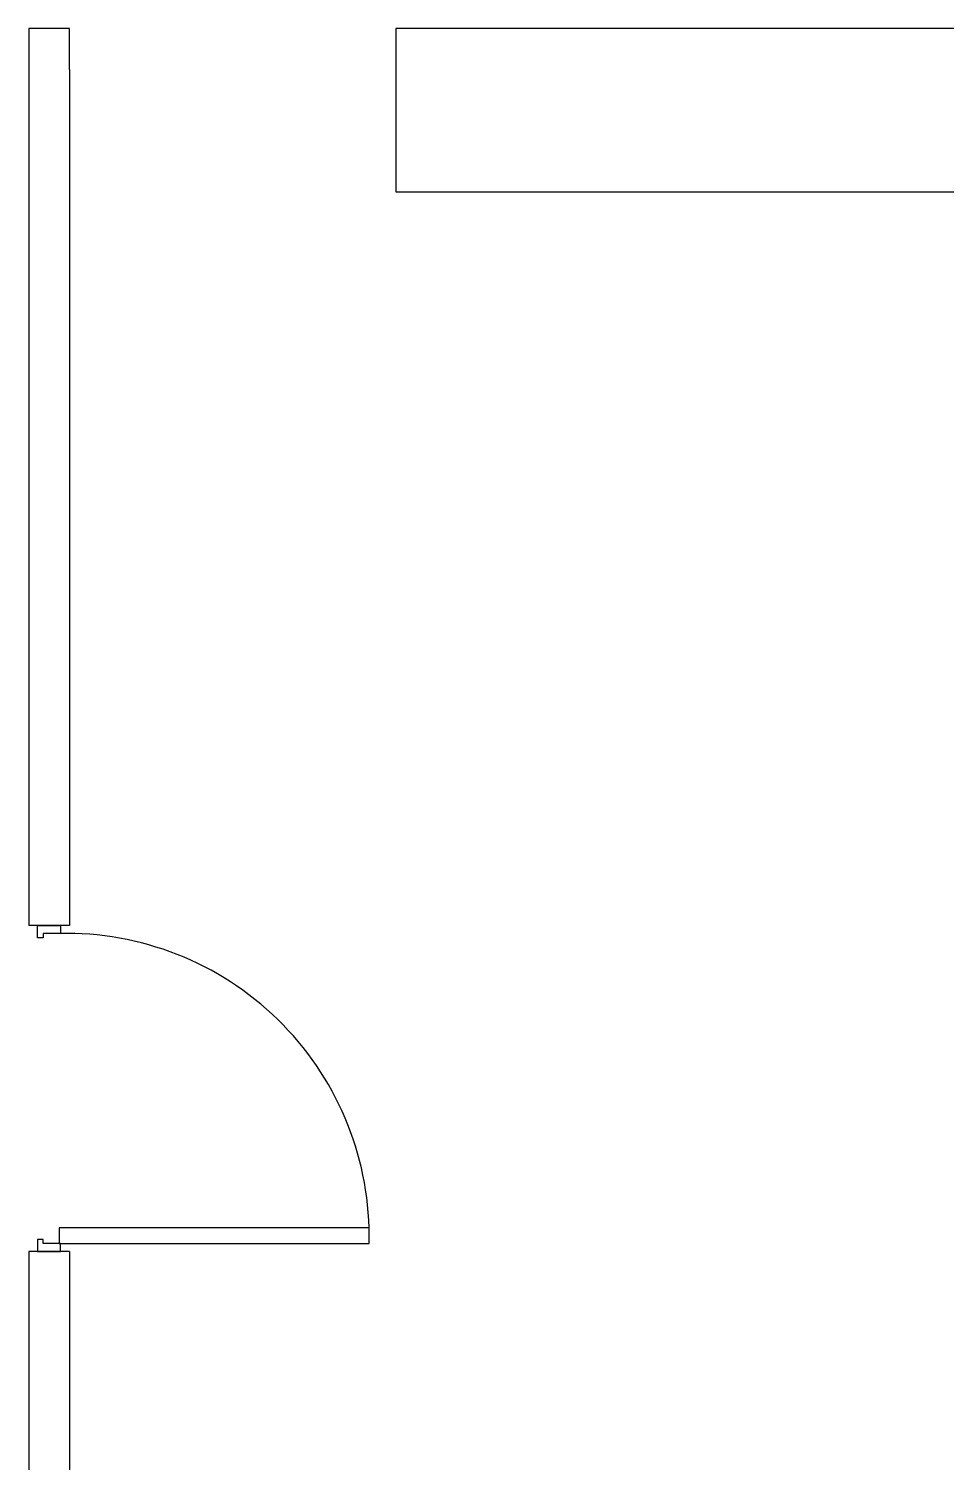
# Model space of a CAD drawing. Header units: centimetres. Extents: x 31418 to 49849, y -3781 to 3852.
# Drawn here: x 43806.6 to 44031.6, y 1201.2 to 1552.9 of the extents above; entities that cross this region are included whole.
import ezdxf

# ---------------------------------------------------------------- set-up
doc = ezdxf.new("R2010")
doc.units = ezdxf.units.CM
doc.header["$LTSCALE"] = 100
doc.header["$MEASUREMENT"] = 0
doc.linetypes.add('ACAD_ISO03W100', pattern=[30, 12, -18])
for name, color, linetype in [('Muebles', 11, 'Continuous'), ('MUROS', 5, 'Continuous'), ('PUERTA', 1, 'Continuous'), ('TABIQUE', 3, 'Continuous')]:
    doc.layers.add(name, color=color, linetype=linetype)

msp = doc.modelspace()

# ---------------------------------------------------------------- linework, layer by layer
at = {"linetype": 'ACAD_ISO03W100', "ltscale": 5}
msp.add_arc((43815.73, 1256.59), 74.38, 1.6754, 92.6349, dxfattribs=at)
at = {"layer": 'Muebles'}
msp.add_lwpolyline([(43896.61, 1552.89), (43896.61, 1512.89), (44086.61, 1512.89), (44086.61, 1552.89)], close=True, dxfattribs=at)
at = {"layer": 'MUROS', "color": 3}
for p, q in [((43816.61, 1542.89), (43816.61, 1332.89)), ((43816.61, 1252.89), (43816.61, 1122.89))]:
    msp.add_line(p, q, dxfattribs=at)
at = {"layer": 'PUERTA'}
for points in [[(43808.8, 1329.89), (43808.8, 1332.89), (43814.42, 1332.89), (43814.42, 1330.89), (43810.2, 1330.89), (43810.2, 1329.89)], [(43808.8, 1255.89), (43808.8, 1252.89), (43814.42, 1252.89), (43814.42, 1254.89), (43810.2, 1254.89), (43810.2, 1255.89)], [(43890.08, 1258.76), (43814.08, 1258.76), (43814.08, 1254.89), (43890.08, 1254.89)]]:
    msp.add_lwpolyline(points, close=True, dxfattribs=at)
at = {"layer": 'TABIQUE'}
for p, q in [((43806.61, 1552.89), (43806.61, 1332.89)), ((43816.61, 1552.89), (43806.61, 1552.89)), ((43816.61, 1542.89), (43816.61, 1552.89)), ((43816.61, 1332.89), (43806.61, 1332.89)), ((43806.61, 1252.89), (43806.61, 1122.89)), ((43816.61, 1252.89), (43806.61, 1252.89))]:
    msp.add_line(p, q, dxfattribs=at)

doc.saveas('drawing.dxf')
